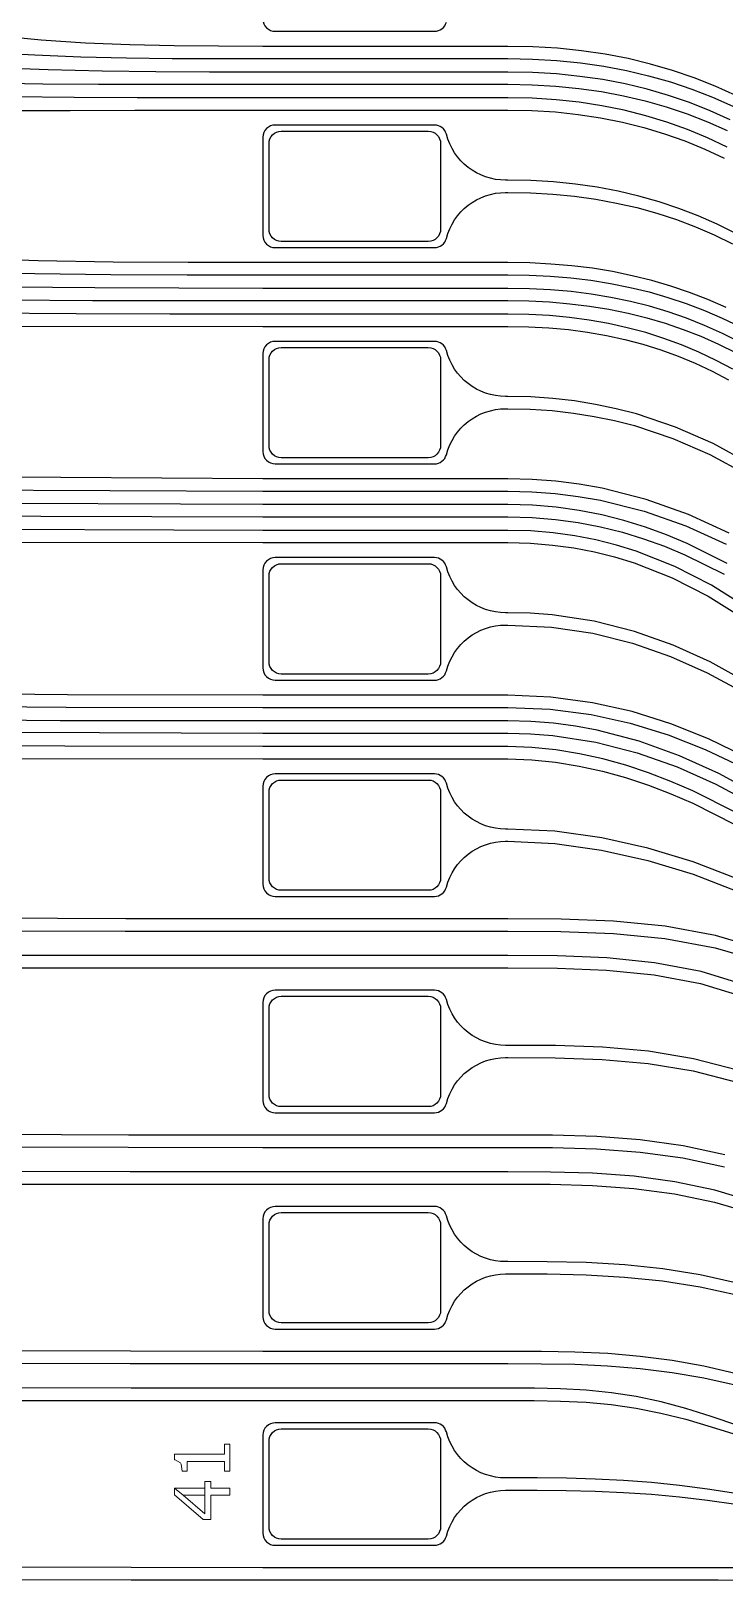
# Model space of a CAD drawing. Header units: millimetres. Extents: x 0 to 17.1, y 0 to 7.7.
# Drawn here: x 5.739 to 6.87, y 3.845 to 6.373 of the extents above; entities that cross this region are included whole.
import ezdxf

# ---------------------------------------------------------------- set-up
doc = ezdxf.new("R2010")
doc.units = ezdxf.units.MM
doc.header["$MEASUREMENT"] = 0
doc.layers.add('Insulation', color=112, linetype='Continuous')
doc.layers.add('Metal', color=52, linetype='Continuous')

msp = doc.modelspace()

# ---------------------------------------------------------------- linework, layer by layer
at = {"layer": 'Insulation'}
for points in [[(6.1475, 6.0295, -0.414214), (6.1275, 6.0495), (6.1275, 6.1895, -0.414214), (6.1475, 6.2095), (6.3875, 6.2095, -0.414214), (6.4075, 6.1895), (6.4075, 6.0495, -0.414214), (6.3875, 6.0295)], [(6.1475, 5.6765, -0.414214), (6.1275, 5.6965), (6.1275, 5.8365, -0.414214), (6.1475, 5.8565), (6.3875, 5.8565, -0.414214), (6.4075, 5.8365), (6.4075, 5.6965, -0.414214), (6.3875, 5.6765)], [(6.1475, 5.3235, -0.414214), (6.1275, 5.3435), (6.1275, 5.4835, -0.414214), (6.1475, 5.5035), (6.3875, 5.5035, -0.414214), (6.4075, 5.4835), (6.4075, 5.3435, -0.414214), (6.3875, 5.3235)], [(6.1475, 4.9705, -0.414214), (6.1275, 4.9905), (6.1275, 5.1305, -0.414214), (6.1475, 5.1505), (6.3875, 5.1505, -0.414214), (6.4075, 5.1305), (6.4075, 4.9905, -0.414214), (6.3875, 4.9705)], [(6.1475, 4.6175, -0.414214), (6.1275, 4.6375), (6.1275, 4.7775, -0.414214), (6.1475, 4.7975), (6.3875, 4.7975, -0.414214), (6.4075, 4.7775), (6.4075, 4.6375, -0.414214), (6.3875, 4.6175)], [(6.1475, 4.2645, -0.414214), (6.1275, 4.2845), (6.1275, 4.4245, -0.414214), (6.1475, 4.4445), (6.3875, 4.4445, -0.414214), (6.4075, 4.4245), (6.4075, 4.2845, -0.414214), (6.3875, 4.2645)], [(6.1475, 3.9115, -0.414214), (6.1275, 3.9315), (6.1275, 4.0715, -0.414214), (6.1475, 4.0915), (6.3875, 4.0915, -0.414214), (6.4075, 4.0715), (6.4075, 3.9315, -0.414214), (6.3875, 3.9115)]]:
    msp.add_lwpolyline(points, format="xyb", close=True, dxfattribs=at)
at = {"layer": 'Metal'}
for points in [[(6.1175, 6.3925, 0.414214), (6.1375, 6.3725), (6.3975, 6.3725, 0.341999), (6.4169, 6.3875, -0.341999)], [(6.8893, 6.0426), (6.8589, 6.0576), (6.828, 6.0713), (6.7964, 6.0835), (6.7641, 6.0943), (6.7311, 6.1037), (6.6974, 6.1116), (6.663, 6.1181), (6.6278, 6.1231), (6.5919, 6.1267), (6.5551, 6.1288), (6.5175, 6.1295), (6.5137, 6.1295, -0.341999), (6.4169, 6.2045, 0.341999), (6.3975, 6.2195), (6.1375, 6.2195, 0.414214), (6.1175, 6.1995), (6.1175, 6.0395, 0.414214), (6.1375, 6.0195), (6.3975, 6.0195, 0.341999), (6.4169, 6.0345, -0.341999), (6.5137, 6.1095), (6.5175, 6.1095), (6.5545, 6.1088), (6.5908, 6.1068), (6.6262, 6.1034), (6.6609, 6.0985), (6.6948, 6.0923), (6.728, 6.0847), (6.7605, 6.0757), (6.7924, 6.0652), (6.8236, 6.0534), (6.8542, 6.0401), (6.8842, 6.0255)], [(6.9117, 5.6674), (6.8526, 5.6996), (6.7912, 5.7265), (6.7273, 5.748), (6.6943, 5.7566), (6.6606, 5.7637), (6.6261, 5.7692), (6.5908, 5.7732), (6.5546, 5.7757), (6.5175, 5.7765), (6.5137, 5.7765, -0.341999), (6.4169, 5.8515, 0.341999), (6.3975, 5.8665), (6.1375, 5.8665, 0.414214), (6.1175, 5.8465), (6.1175, 5.6865, 0.414214), (6.1375, 5.6665), (6.3975, 5.6665, 0.341999), (6.4169, 5.6815, -0.341999), (6.5137, 5.7565), (6.5175, 5.7565), (6.554, 5.7557), (6.5896, 5.7534), (6.6243, 5.7495), (6.6582, 5.7441), (6.6914, 5.7372), (6.7238, 5.7289), (6.7866, 5.708), (6.8469, 5.6817), (6.9051, 5.6503)], [(6.9065, 5.3109), (6.8477, 5.3432), (6.787, 5.3707), (6.724, 5.393), (6.6583, 5.4096), (6.5896, 5.4199), (6.554, 5.4226), (6.5175, 5.4235), (6.5137, 5.4235, -0.341999), (6.4169, 5.4985, 0.341999), (6.3975, 5.5135), (6.1375, 5.5135, 0.414214), (6.1175, 5.4935), (6.1175, 5.3335, 0.414214), (6.1375, 5.3135), (6.3975, 5.3135, 0.341999), (6.4169, 5.3285, -0.341999), (6.5137, 5.4035), (6.5175, 5.4035), (6.5884, 5.4001), (6.656, 5.3901), (6.7207, 5.3741), (6.7827, 5.3524), (6.8425, 5.3257), (6.9003, 5.2942)], [(6.8916, 4.9895), (6.8199, 5.0171), (6.746, 5.0395), (6.6705, 5.0563), (6.594, 5.0669), (6.5175, 5.0705), (6.5137, 5.0705, -0.341999), (6.4169, 5.1455, 0.341999), (6.3975, 5.1605), (6.1375, 5.1605, 0.414214), (6.1175, 5.1405), (6.1175, 4.9805, 0.414214), (6.1375, 4.9605), (6.3975, 4.9605, 0.341999), (6.4169, 4.9755, -0.341999), (6.5137, 5.0505), (6.5175, 5.0505), (6.594, 5.0468), (6.6703, 5.0362), (6.7458, 5.0193), (6.8196, 4.9968), (6.8912, 4.9691)], [(6.8919, 4.677), (6.8205, 4.6956), (6.747, 4.7078), (6.6716, 4.7145), (6.5949, 4.7171), (6.5175, 4.7175), (6.5137, 4.7175, -0.341999), (6.4169, 4.7925, 0.341999), (6.3975, 4.8075), (6.1375, 4.8075, 0.414214), (6.1175, 4.7875), (6.1175, 4.6275, 0.414214), (6.1375, 4.6075), (6.3975, 4.6075, 0.341999), (6.4169, 4.6225, -0.341999), (6.5137, 4.6975), (6.5175, 4.6975), (6.5947, 4.6971), (6.6713, 4.6945), (6.7465, 4.6879), (6.8199, 4.6758), (6.8913, 4.6575)], [(6.8915, 4.3292), (6.8314, 4.3429), (6.7703, 4.3528), (6.7082, 4.3593), (6.6452, 4.3629), (6.5816, 4.3643), (6.5175, 4.3645), (6.5137, 4.3645, -0.341999), (6.4169, 4.4395, 0.341999), (6.3975, 4.4545), (6.1375, 4.4545, 0.414214), (6.1175, 4.4345), (6.1175, 4.2745, 0.414214), (6.1375, 4.2545), (6.3975, 4.2545, 0.341999), (6.4169, 4.2695, -0.341999), (6.5137, 4.3445), (6.5175, 4.3445), (6.5815, 4.3443), (6.645, 4.3429), (6.7079, 4.3394), (6.7699, 4.3331), (6.831, 4.3234), (6.8911, 4.3101)], [(6.8897, 3.9859), (6.8432, 3.9931), (6.7974, 3.9991), (6.7518, 4.0039), (6.706, 4.0074), (6.6597, 4.0097), (6.6128, 4.0109), (6.5653, 4.0114), (6.5175, 4.0115), (6.5137, 4.0115, -0.341999), (6.4169, 4.0865, 0.341999), (6.3975, 4.1015), (6.1375, 4.1015, 0.414214), (6.1175, 4.0815), (6.1175, 3.9215, 0.414214), (6.1375, 3.9015), (6.3975, 3.9015, 0.341999), (6.4169, 3.9165, -0.341999), (6.5137, 3.9915), (6.5175, 3.9915), (6.5653, 3.9914), (6.6127, 3.991), (6.6596, 3.9899), (6.7059, 3.9878), (6.7517, 3.9847), (6.7973, 3.9805), (6.8431, 3.9751), (6.8897, 3.9686)]]:
    msp.add_lwpolyline(points, format="xyb", dxfattribs=at)
for points in [[(6.8895, 6.268), (6.8558, 6.2832), (6.8214, 6.2967), (6.7862, 6.3087), (6.7502, 6.3191), (6.7135, 6.328), (6.6759, 6.3352), (6.6375, 6.3408), (6.5983, 6.3448), (6.5583, 6.3472), (6.5175, 6.348), (6.1175, 6.348), (6.0451, 6.3481), (5.9727, 6.3487), (5.9003, 6.3503), (5.8278, 6.3534), (5.7553, 6.3582), (5.6829, 6.3653)], [(5.6698, 6.3382), (5.745, 6.3339), (5.8201, 6.331), (5.8948, 6.3293), (5.9692, 6.3284), (6.0434, 6.328), (6.1175, 6.328), (6.5175, 6.328), (6.5578, 6.3272), (6.5972, 6.3249), (6.6359, 6.321), (6.6738, 6.3156), (6.7108, 6.3086), (6.7471, 6.3001), (6.7827, 6.29), (6.8174, 6.2783), (6.8515, 6.2651), (6.8847, 6.2503)], [(6.8802, 6.2283), (6.8474, 6.243), (6.8139, 6.2563), (6.7796, 6.2679), (6.7446, 6.278), (6.7088, 6.2866), (6.6721, 6.2936), (6.6347, 6.299), (6.5965, 6.3029), (6.5574, 6.3052), (6.5175, 6.306), (6.1175, 6.306), (6.0302, 6.3061), (5.9427, 6.3064), (5.855, 6.3074), (5.7668, 6.3094), (5.6784, 6.3128)], [(5.6675, 6.2883), (5.7585, 6.287), (5.849, 6.2864), (5.9389, 6.2861), (6.0283, 6.286), (6.1175, 6.286), (6.5175, 6.286), (6.5568, 6.2853), (6.5954, 6.283), (6.6331, 6.2793), (6.67, 6.2741), (6.7061, 6.2673), (6.7415, 6.259), (6.776, 6.2492), (6.8099, 6.2378), (6.843, 6.225), (6.8754, 6.2106)], [(6.8753, 6.1832), (6.8432, 6.1984), (6.8103, 6.2121), (6.7767, 6.2242), (6.7423, 6.2347), (6.707, 6.2436), (6.6709, 6.251), (6.6339, 6.2567), (6.596, 6.2607), (6.5572, 6.2632), (6.5175, 6.264), (6.1175, 6.264), (6.0151, 6.264), (5.9124, 6.2641), (5.8092, 6.2646), (5.7053, 6.2655)], [(5.6966, 6.2431), (5.8029, 6.2435), (5.9083, 6.2438), (6.0131, 6.244), (6.1175, 6.244), (6.5175, 6.244), (6.5567, 6.2432), (6.5949, 6.2409), (6.6323, 6.2369), (6.6687, 6.2314), (6.7043, 6.2243), (6.7391, 6.2157), (6.7731, 6.2054), (6.8063, 6.1936), (6.8388, 6.1803), (6.8705, 6.1655)], [(6.8736, 5.9218), (6.844, 5.9348), (6.8139, 5.9464), (6.7833, 5.9568), (6.7522, 5.9659), (6.7205, 5.9737), (6.6882, 5.9803), (6.6553, 5.9857), (6.6219, 5.9898), (6.5877, 5.9927), (6.553, 5.9944), (6.5175, 5.995), (6.1175, 5.995), (5.9954, 5.9951), (5.8731, 5.9959), (5.7506, 5.9981), (5.6278, 6.0022)], [(5.62, 5.9798), (5.745, 5.977), (5.8695, 5.9756), (5.9936, 5.9751), (6.1175, 5.975), (6.5175, 5.975), (6.5523, 5.9745), (6.5864, 5.9728), (6.6199, 5.97), (6.6528, 5.9661), (6.685, 5.961), (6.7167, 5.9546), (6.7478, 5.9471), (6.7784, 5.9383), (6.8085, 5.9283), (6.8381, 5.917), (6.8672, 5.9044), (6.8958, 5.8906)], [(6.8961, 5.8653), (6.8675, 5.8795), (6.8385, 5.8924), (6.809, 5.9041), (6.779, 5.9146), (6.7484, 5.9237), (6.7173, 5.9316), (6.6856, 5.9382), (6.6533, 5.9436), (6.6204, 5.9477), (6.5868, 5.9507), (6.5525, 5.9524), (6.5175, 5.953), (6.1175, 5.953), (5.9804, 5.9531), (5.843, 5.9536), (5.7052, 5.9552)], [(5.6993, 5.9341), (5.8392, 5.9333), (5.9786, 5.933), (6.1175, 5.933), (6.5175, 5.933), (6.5518, 5.9325), (6.5855, 5.9308), (6.6184, 5.928), (6.6507, 5.924), (6.6824, 5.9189), (6.7135, 5.9125), (6.744, 5.9049), (6.774, 5.8961), (6.8035, 5.886), (6.8325, 5.8747), (6.861, 5.8621), (6.8891, 5.8482)], [(6.8847, 5.8209), (6.8572, 5.8354), (6.8292, 5.8487), (6.8008, 5.8606), (6.7718, 5.8713), (6.7423, 5.8807), (6.7122, 5.8888), (6.6815, 5.8956), (6.6501, 5.9012), (6.6181, 5.9055), (6.5853, 5.9086), (6.5518, 5.9104), (6.5175, 5.911), (6.1175, 5.911), (5.9653, 5.911), (5.8127, 5.9114), (5.6594, 5.9123)], [(5.6728, 5.8912), (6.1175, 5.891), (6.5175, 5.891), (6.5511, 5.8904), (6.584, 5.8887), (6.6161, 5.8858), (6.6475, 5.8816), (6.6783, 5.8763), (6.7084, 5.8697), (6.7379, 5.8619), (6.7668, 5.8528), (6.7952, 5.8425), (6.8231, 5.8309), (6.8506, 5.818), (6.8776, 5.8039)], [(6.8788, 5.5535), (6.8122, 5.5838), (6.743, 5.6084), (6.671, 5.6267), (6.6338, 5.6333), (6.5959, 5.6381), (6.5571, 5.641), (6.5175, 5.642), (6.1175, 5.642), (5.6225, 5.6454)], [(5.6171, 5.6244), (6.1175, 5.622), (6.5175, 5.622), (6.5566, 5.621), (6.5948, 5.6182), (6.6322, 5.6135), (6.6688, 5.6071), (6.7398, 5.5893), (6.808, 5.5654), (6.8736, 5.5357)], [(6.8754, 5.5041), (6.8102, 5.5367), (6.7765, 5.5508), (6.7421, 5.5633), (6.7069, 5.5741), (6.6708, 5.5832), (6.6339, 5.5904), (6.5961, 5.5957), (6.5573, 5.5989), (6.5175, 5.6), (6.1175, 5.6), (5.5789, 5.6026)], [(5.5733, 5.5817), (6.1175, 5.58), (6.5175, 5.58), (6.5568, 5.5789), (6.595, 5.5758), (6.6323, 5.5707), (6.6687, 5.5636), (6.7042, 5.5548), (6.7389, 5.5442), (6.7728, 5.532), (6.806, 5.5183), (6.8703, 5.4864)], [(5.5294, 5.5389), (6.1175, 5.538), (6.5175, 5.538), (6.5544, 5.537), (6.5902, 5.5341), (6.625, 5.5294), (6.6588, 5.5229), (6.6916, 5.5147), (6.7236, 5.5048), (6.7853, 5.4805), (6.8442, 5.4505), (6.9008, 5.4154)], [(6.9072, 5.4323), (6.8497, 5.4683), (6.7897, 5.499), (6.727, 5.5239), (6.6945, 5.534), (6.6611, 5.5424), (6.6267, 5.5491), (6.5914, 5.554), (6.555, 5.557), (6.5175, 5.558), (6.1175, 5.558), (5.5352, 5.5598)], [(6.9041, 5.1891), (6.8446, 5.2178), (6.7834, 5.2423), (6.7204, 5.2621), (6.6553, 5.2767), (6.5877, 5.2859), (6.5175, 5.289), (6.1175, 5.289), (5.7987, 5.2895), (5.479, 5.293)], [(5.4736, 5.2721), (5.7962, 5.2694), (6.1175, 5.269), (6.5175, 5.269), (6.5866, 5.266), (6.6531, 5.2573), (6.7172, 5.2432), (6.7792, 5.2242), (6.8395, 5.2005), (6.8982, 5.1727)], [(6.9236, 5.1273), (6.8616, 5.161), (6.7977, 5.19), (6.7316, 5.2139), (6.6631, 5.2318), (6.6278, 5.2383), (6.5918, 5.2431), (6.5551, 5.246), (6.5175, 5.247), (6.1175, 5.247), (5.7867, 5.2474), (5.455, 5.2505)], [(5.4502, 5.2295), (6.1175, 5.227), (6.5175, 5.227), (6.5545, 5.226), (6.5908, 5.2232), (6.661, 5.2123), (6.7286, 5.195), (6.7937, 5.1719), (6.8567, 5.1437), (6.9179, 5.1109)], [(5.466, 5.1856), (6.1175, 5.185), (6.5175, 5.185), (6.5565, 5.1836), (6.5953, 5.1797), (6.6338, 5.1734), (6.672, 5.1649), (6.7096, 5.1544), (6.7467, 5.1421), (6.7833, 5.128), (6.8192, 5.1125), (6.8889, 5.0774)], [(6.8893, 5.0977), (6.8195, 5.1327), (6.7836, 5.1483), (6.747, 5.1623), (6.7098, 5.1746), (6.6721, 5.185), (6.634, 5.1935), (6.5954, 5.1998), (6.5566, 5.2037), (6.5175, 5.205), (6.1175, 5.205), (5.4704, 5.2066)], [(6.9354, 4.8735), (6.8561, 4.8967), (6.7742, 4.9119), (6.69, 4.9202), (6.6042, 4.9235), (6.5175, 4.924), (6.1175, 4.924), (5.8939, 4.9241), (5.6701, 4.925)], [(5.6678, 4.9046), (5.8927, 4.9041), (6.1175, 4.904), (6.5175, 4.904), (6.604, 4.9035), (6.6896, 4.9003), (6.7736, 4.892), (6.8555, 4.8769), (6.9347, 4.8539)], [(6.9053, 4.8158), (6.8326, 4.8379), (6.7569, 4.8524), (6.6787, 4.8604), (6.5986, 4.8635), (6.5175, 4.864), (6.1175, 4.864), (5.8977, 4.8641), (5.6777, 4.8644)], [(5.6756, 4.8441), (5.8966, 4.844), (6.1175, 4.844), (6.5175, 4.844), (6.5984, 4.8435), (6.6783, 4.8404), (6.7564, 4.8325), (6.8319, 4.8182), (6.9046, 4.7963)], [(5.6775, 4.5516), (5.8975, 4.5511), (6.1175, 4.551), (6.5175, 4.551), (6.59, 4.5507), (6.662, 4.5486), (6.7331, 4.5433), (6.8029, 4.5338), (6.8712, 4.5192)], [(6.8717, 4.5387), (6.8033, 4.5535), (6.7335, 4.5632), (6.6623, 4.5686), (6.5902, 4.5707), (6.5175, 4.571), (6.1175, 4.571), (5.8982, 4.5711), (5.679, 4.572)], [(6.9185, 4.4623), (6.8549, 4.4811), (6.7899, 4.4948), (6.7233, 4.5038), (6.6555, 4.5088), (6.5868, 4.5107), (6.5175, 4.511), (6.1175, 4.511), (5.9008, 4.511), (5.684, 4.5114)], [(5.6828, 4.491), (5.9002, 4.491), (6.1175, 4.491), (6.5175, 4.491), (6.5866, 4.4907), (6.6553, 4.4888), (6.7229, 4.4839), (6.7894, 4.4751), (6.8544, 4.4616), (6.918, 4.4431)], [(5.6841, 4.1986), (5.9008, 4.1981), (6.1175, 4.198), (6.5175, 4.198), (6.5722, 4.1979), (6.6265, 4.1969), (6.6802, 4.1946), (6.7331, 4.1903), (6.7853, 4.1838), (6.837, 4.1748), (6.8883, 4.1633)], [(6.8885, 4.1817), (6.8372, 4.1937), (6.7856, 4.2031), (6.7334, 4.2099), (6.6804, 4.2144), (6.6267, 4.2169), (6.5723, 4.2179), (6.5175, 4.218), (6.1175, 4.218), (5.9011, 4.2181), (5.6846, 4.2189)], [(6.8929, 4.0969), (6.8494, 4.1118), (6.8079, 4.1249), (6.7673, 4.1357), (6.727, 4.1443), (6.6865, 4.1506), (6.6453, 4.1547), (6.6033, 4.157), (6.5606, 4.1579), (6.5175, 4.158), (6.1175, 4.158), (5.9023, 4.158), (5.6871, 4.1584)], [(5.6867, 4.138), (5.9021, 4.138), (6.1175, 4.138), (6.5175, 4.138), (6.5605, 4.1379), (6.6031, 4.137), (6.645, 4.1349), (6.6862, 4.1311), (6.7268, 4.1253), (6.7671, 4.1173), (6.8077, 4.1072), (6.8494, 4.095), (6.893, 4.081)], [(6.9463, 3.8645), (6.8605, 3.8647), (6.7748, 3.8649), (6.689, 3.865), (6.6033, 3.865), (6.5175, 3.865), (6.1175, 3.865), (5.9023, 3.8651), (5.6871, 3.8659)], [(5.6874, 3.8455), (5.9024, 3.8451), (6.1175, 3.845), (6.5175, 3.845), (6.6033, 3.845), (6.689, 3.845), (6.7748, 3.845), (6.8605, 3.8449), (6.9463, 3.8448)]]:
    msp.add_lwpolyline(points, dxfattribs=at)
at = {"layer": 'Metal', "lineweight": 0}
for points in [[(5.9733, 4.0502), (5.9733, 4.0412), (5.9742, 4.0412), (5.9831, 4.0359), (5.984, 4.0341), (5.9858, 4.0224), (5.9939, 4.0224), (5.9939, 4.0385), (6.0547, 4.0385), (6.0547, 4.0224), (6.0637, 4.0224), (6.0637, 4.0663), (6.0547, 4.0663), (6.0547, 4.0502)], [(5.9733, 3.9947), (5.9733, 3.984), (6.0198, 3.9437), (6.0323, 3.9437), (6.0323, 3.9831), (6.0637, 3.9831), (6.0637, 3.9947), (6.0323, 3.9947), (6.0323, 4.0054), (6.0225, 4.0054), (6.0225, 3.9947), (6.0225, 3.9527), (5.9876, 3.9831)], [(5.9733, 3.9947), (5.9876, 3.9831), (6.0225, 3.9831), (6.0225, 3.9527), (6.0225, 3.9947)]]:
    msp.add_lwpolyline(points, close=True, dxfattribs=at)

doc.saveas('drawing.dxf')
